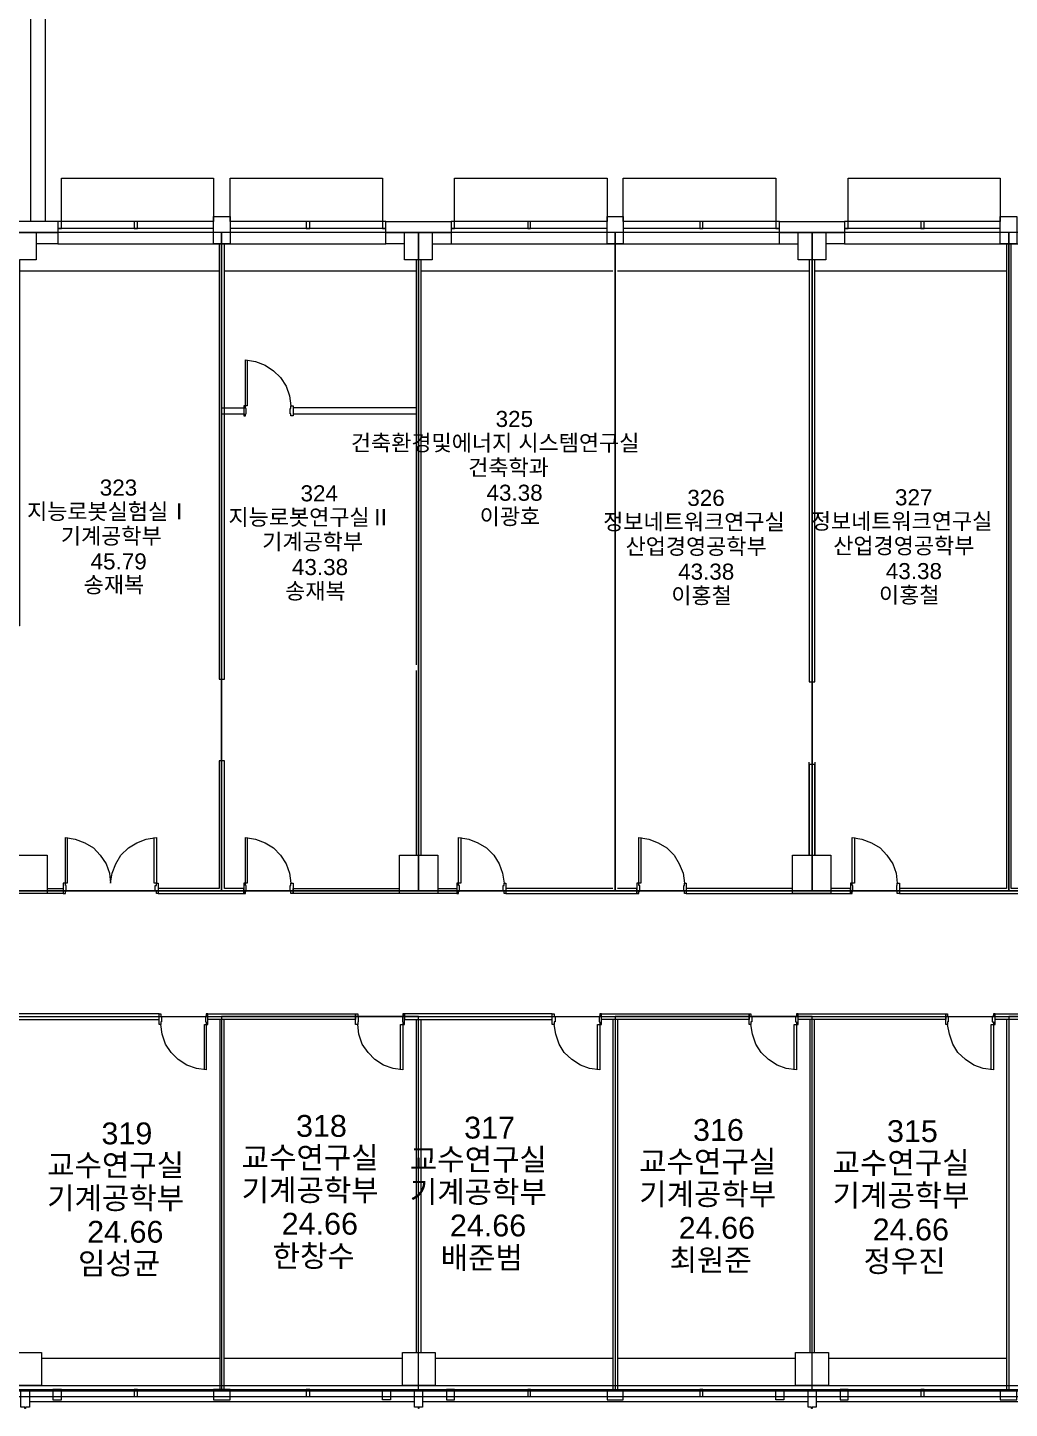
# Model space of a CAD drawing. Header units: millimetres. Extents: x -750 to 105570, y 8301 to 66109.
# Drawn here: x 18499 to 36471, y 16082 to 41363 of the extents above; entities that cross this region are included whole.
import ezdxf

# ---------------------------------------------------------------- set-up
doc = ezdxf.new("R2010")
doc.units = ezdxf.units.MM
doc.layers.add('PDF_문자', color=7, linetype='Continuous')
doc.layers.add('PDF_형상', color=7, linetype='Continuous')
doc.styles.add('PDF 맑은고딕Semilight', font='Arial.ttf')

msp = doc.modelspace()

# ---------------------------------------------------------------- linework, layer by layer
at = {"layer": 'PDF_형상', "lineweight": 5}
for points in [[(18825, 37813), (18825, 43510), (27653, 43510), (27653, 43887), (18552, 43887), (18552, 37813)], [(19118, 37813), (19118, 38609), (21904, 38609), (21904, 37813), (19055, 37813), (19055, 37404), (18657, 37404)], [(25056, 37813), (22207, 37813), (22207, 38609), (24993, 38609), (24993, 37813)], [(26313, 37813), (26313, 38609), (29109, 38609), (29109, 37813), (26250, 37813)], [(32261, 37813), (29402, 37813), (29402, 38609), (32198, 38609), (32198, 37813)], [(33518, 37813), (33518, 38609), (36304, 38609), (36304, 37813), (33455, 37813)], [(19055, 37813), (14897, 37813), (14897, 36671), (15107, 36671), (15107, 37614), (18154, 37614), (18657, 37614), (18657, 37111), (18353, 37111), (18353, 30408), (17599, 30408), (17599, 30607), (18154, 30607), (18154, 37404), (15306, 37404), (15306, 36671), (15107, 36671)], [(21904, 37687), (19055, 37687)], [(25056, 37687), (22207, 37687)], [(25401, 37404), (25056, 37404), (25056, 37813), (26250, 37813), (26250, 37404), (32261, 37404), (32261, 37813), (33455, 37813), (33455, 37404), (33109, 37404)], [(29109, 37687), (26250, 37687)], [(32261, 37687), (29402, 37687)], [(36304, 37687), (33455, 37687)], [(18657, 37614), (19055, 37614)], [(25056, 37614), (26250, 37614)], [(32261, 37614), (33455, 37614)], [(19055, 37404), (25056, 37404)], [(22008, 37404), (22008, 29435), (22103, 29435), (22103, 37404)], [(25904, 37404), (26250, 37404)], [(32261, 37404), (32607, 37404)], [(33455, 37404), (39456, 37404)], [(36419, 37404), (36419, 25601), (34460, 25601), (34460, 25507), (36859, 25507), (36859, 25601), (36503, 25601), (36503, 37404)], [(18353, 36912), (22019, 36912)], [(22092, 36912), (25611, 36912)], [(25611, 37111), (25611, 29696)], [(25695, 37111), (25695, 26209)], [(25695, 36912), (29214, 36912)], [(29297, 36912), (32806, 36912)], [(32806, 37111), (32806, 29382), (32910, 29382), (32910, 37111)], [(32910, 36912), (36419, 36912)], [(22521, 35268), (22521, 34440), (22490, 34440), (22490, 35278), (22668, 35247), (22846, 35184), (23003, 35079), (23129, 34954), (23234, 34797), (23296, 34619), (23317, 34440)], [(22050, 34399), (22459, 34399), (22469, 34399)], [(25611, 34399), (23359, 34399), (23359, 34294), (25611, 34294)], [(22050, 34294), (22459, 34294), (22469, 34294)], [(22459, 34346), (22459, 34252)], [(23359, 34346), (23359, 34252)], [(25611, 29592), (25611, 26209)], [(32910, 27916), (32910, 26209), (32910, 27874), (32806, 27874), (32806, 26209), (32806, 27916)], [(19223, 26534), (19223, 25696), (19191, 25696), (19191, 26534), (19369, 26502), (19547, 26439), (19704, 26345), (19830, 26209), (19935, 26052), (19998, 25884), (20018, 25696), (20050, 25884), (20113, 26052), (20207, 26209), (20343, 26345), (20500, 26439), (20668, 26502), (20856, 26534), (20856, 25696), (20814, 25696), (20814, 26534)], [(22521, 26534), (22521, 25696), (22490, 25696), (22490, 26534), (22668, 26502), (22846, 26439), (23003, 26345), (23129, 26209), (23234, 26052), (23296, 25884), (23317, 25696)], [(26428, 26534), (26428, 25696), (26386, 25696), (26386, 26534), (26574, 26502), (26742, 26439), (26899, 26345), (27035, 26209), (27129, 26052), (27192, 25884), (27224, 25696)], [(29727, 26534), (29727, 25696), (29685, 25696), (29685, 26534), (29873, 26502), (30041, 26439), (30198, 26345), (30334, 26209), (30428, 26052), (30502, 25884), (30523, 25696)], [(33633, 26534), (33633, 25696), (33591, 25696), (33591, 26534), (33769, 26502), (33947, 26439), (34104, 26345), (34230, 26209), (34335, 26052), (34398, 25884), (34418, 25696)], [(18856, 25601), (19149, 25601), (19149, 25507), (18856, 25507)], [(26009, 25601), (26354, 25601), (26354, 25507), (23359, 25507), (23359, 25601), (25307, 25601)], [(29214, 25601), (27255, 25601), (27255, 25507), (29653, 25507), (29653, 25601), (29297, 25601)], [(32502, 25601), (30554, 25601), (30554, 25507), (33560, 25507), (33570, 25507)], [(33560, 25601), (33204, 25601)], [(33560, 25507), (33560, 25601), (33570, 25601)], [(40063, 23256), (36461, 23256), (36461, 16406), (32858, 16406), (32858, 23256), (29255, 23256), (29255, 16406), (25653, 16406), (25653, 23256), (22050, 23256), (22050, 16406), (18458, 16406)], [(18458, 23256), (22050, 23256), (22050, 16406), (25653, 16406), (25653, 23256), (29255, 23256), (29255, 16406), (32858, 16406), (32858, 23256), (36461, 23256), (36461, 16406), (40063, 16406)], [(21736, 22282), (21736, 23109), (21767, 23109), (21767, 22282), (21589, 22303), (21411, 22365), (21254, 22470), (21129, 22596), (21024, 22753), (20961, 22931), (20940, 23109)], [(22019, 23203), (22019, 16427)], [(22092, 23203), (22092, 16427)], [(25328, 22282), (25328, 23109), (25370, 23109), (25370, 22282), (25192, 22303), (25014, 22365), (24857, 22470), (24731, 22596), (24626, 22753), (24564, 22931), (24543, 23109)], [(25611, 23203), (25611, 17108)], [(25695, 23203), (25695, 17108)], [(28931, 22282), (28931, 23109), (28973, 23109), (28973, 22282), (28784, 22303), (28617, 22365), (28460, 22470), (28323, 22596), (28229, 22753), (28166, 22931), (28135, 23109)], [(29214, 23203), (29214, 16427)], [(29297, 23203), (29297, 16427)], [(32533, 22282), (32533, 23109), (32575, 23109), (32575, 22282), (32387, 22303), (32219, 22365), (32062, 22470), (31926, 22596), (31832, 22753), (31769, 22931), (31737, 23109)], [(32816, 23203), (32816, 17108)], [(32900, 23203), (32900, 17108)], [(36136, 22282), (36136, 23109), (36178, 23109), (36178, 22282), (35989, 22303), (35822, 22365), (35665, 22470), (35529, 22596), (35434, 22753), (35372, 22931), (35340, 23109)], [(36419, 23203), (36419, 16427)], [(18751, 17003), (22019, 17003)], [(22092, 17003), (25360, 17003)], [(25957, 17003), (29214, 17003)], [(29297, 17003), (32554, 17003)], [(33162, 17003), (36419, 17003)], [(11546, 16605), (11850, 16605), (11850, 16501), (75472, 16501)], [(11850, 16427), (14698, 16427), (14698, 16239), (15002, 16239), (15002, 16427), (29109, 16427), (29109, 16239), (29402, 16239), (29402, 16427), (36304, 16427), (36304, 16239), (36607, 16239), (36607, 16427), (43509, 16427), (43509, 16239), (43813, 16239), (43813, 16427), (50714, 16427), (50714, 16239), (51007, 16239), (51007, 16427), (57909, 16427)], [(11850, 16302), (75472, 16302)], [(18531, 16207), (25580, 16207)], [(25726, 16207), (32785, 16207)], [(29109, 16427), (29402, 16427)], [(32931, 16207), (39980, 16207)], [(36304, 16427), (36607, 16427)]]:
    msp.add_lwpolyline(points, dxfattribs=at)
for points in [[(19055, 37687), (19118, 37687), (19118, 37813), (19055, 37813)], [(20448, 37687), (20511, 37687), (20511, 37813), (20448, 37813)], [(22124, 37907), (22134, 37907), (22207, 37907), (22207, 37404), (21904, 37404), (21904, 37907)], [(23600, 37687), (23663, 37687), (23663, 37813), (23600, 37813)], [(24993, 37687), (25056, 37687), (25056, 37813), (24993, 37813)], [(26250, 37687), (26313, 37687), (26313, 37813), (26250, 37813)], [(27653, 37687), (27705, 37687), (27705, 37813), (27653, 37813)], [(29329, 37907), (29339, 37907), (29402, 37907), (29402, 37404), (29109, 37404), (29109, 37907)], [(30805, 37687), (30858, 37687), (30858, 37813), (30805, 37813)], [(32198, 37687), (32261, 37687), (32261, 37813), (32198, 37813)], [(33455, 37687), (33518, 37687), (33518, 37813), (33455, 37813)], [(34848, 37687), (34911, 37687), (34911, 37813), (34848, 37813)], [(36524, 37907), (36534, 37907), (36607, 37907), (36607, 37404), (36304, 37404), (36304, 37907)], [(15201, 28502), (11253, 28502), (11253, 23256), (76069, 23256), (76069, 26157), (90856, 26157), (90856, 28502), (76268, 28502), (76268, 34022), (78865, 34022), (78865, 37614), (71869, 37614), (71869, 28502), (61417, 28502), (61417, 25560), (18249, 25560), (18249, 30503), (15201, 30503), (15201, 28502), (15201, 30503)], [(15201, 28502), (11253, 28502), (11253, 16406), (90856, 16406), (90856, 28502), (84918, 28502), (84918, 37614), (15201, 37614)], [(18249, 25560), (22050, 25560), (22050, 37614), (18249, 37614)], [(22050, 25560), (25653, 25560), (25653, 37614), (22050, 37614)], [(25401, 37614), (25904, 37614), (25904, 37111), (25401, 37111)], [(25653, 25560), (29255, 25560), (29255, 37614), (25653, 37614)], [(29255, 25560), (32858, 25560), (32858, 37614), (29255, 37614)], [(32607, 37614), (33109, 37614), (33109, 37111), (32607, 37111)], [(32858, 25560), (36461, 25560), (36461, 37614), (32858, 37614)], [(36461, 25560), (40063, 25560), (40063, 37614), (36461, 37614)], [(22459, 34440), (22459, 34252), (22490, 34252), (22490, 34294), (22501, 34294), (22501, 34388), (22490, 34388), (22490, 34440)], [(23359, 34440), (23359, 34252), (23317, 34252), (23317, 34294), (23307, 34294), (23307, 34388), (23317, 34388), (23317, 34440)], [(22459, 25601), (22103, 25601), (22103, 27937), (22008, 27937), (22008, 25601), (20888, 25601), (20888, 25507), (22459, 25507)], [(18154, 26209), (18856, 26209), (18856, 25507), (18154, 25507)], [(25307, 26209), (26009, 26209), (26009, 25507), (25307, 25507)], [(32502, 26209), (33204, 26209), (33204, 25507), (32502, 25507)], [(19149, 25696), (19149, 25507), (19191, 25507), (19191, 25549), (19202, 25549), (19202, 25654), (19191, 25654), (19191, 25696)], [(20888, 25696), (20888, 25507), (20856, 25507), (20856, 25549), (20835, 25549), (20835, 25654), (20856, 25654), (20856, 25696)], [(22459, 25696), (22459, 25507), (22490, 25507), (22490, 25549), (22501, 25549), (22501, 25654), (22490, 25654), (22490, 25696)], [(23359, 25696), (23359, 25507), (23317, 25507), (23317, 25549), (23307, 25549), (23307, 25654), (23317, 25654), (23317, 25696)], [(26354, 25696), (26354, 25507), (26386, 25507), (26386, 25549), (26407, 25549), (26407, 25654), (26386, 25654), (26386, 25696)], [(27255, 25696), (27255, 25507), (27224, 25507), (27224, 25549), (27203, 25549), (27203, 25654), (27224, 25654), (27224, 25696)], [(29653, 25696), (29653, 25507), (29685, 25507), (29685, 25549), (29706, 25549), (29706, 25654), (29685, 25654), (29685, 25696)], [(30554, 25696), (30554, 25507), (30523, 25507), (30523, 25549), (30512, 25549), (30512, 25654), (30523, 25654), (30523, 25696)], [(33560, 25696), (33560, 25507), (33591, 25507), (33591, 25549), (33602, 25549), (33602, 25654), (33591, 25654), (33591, 25696)], [(34460, 25696), (34460, 25507), (34418, 25507), (34418, 25549), (34408, 25549), (34408, 25654), (34418, 25654), (34418, 25696)], [(20909, 23308), (18552, 23308), (18458, 23308), (18207, 23308), (18207, 23203), (18458, 23203), (18552, 23203), (20909, 23203)], [(20909, 23109), (20909, 23308), (20940, 23308), (20940, 23256), (20951, 23256), (20951, 23161), (20940, 23161), (20940, 23109)], [(21799, 23109), (21799, 23308), (21767, 23308), (21767, 23256), (21757, 23256), (21757, 23161), (21767, 23161), (21767, 23109)], [(24501, 23203), (21799, 23203), (21799, 23308), (24501, 23308)], [(24501, 23109), (24501, 23308), (24543, 23308), (24543, 23256), (24553, 23256), (24553, 23161), (24543, 23161), (24543, 23109)], [(25401, 23109), (25401, 23308), (25370, 23308), (25370, 23256), (25360, 23256), (25360, 23161), (25370, 23161), (25370, 23109)], [(25653, 23308), (25401, 23308), (25401, 23203), (25653, 23203), (25758, 23203), (28103, 23203), (28103, 23308), (25758, 23308)], [(28103, 23109), (28103, 23308), (28135, 23308), (28135, 23256), (28156, 23256), (28156, 23161), (28135, 23161), (28135, 23109)], [(29004, 23109), (29004, 23308), (28973, 23308), (28973, 23256), (28962, 23256), (28962, 23161), (28973, 23161), (28973, 23109)], [(31706, 23203), (29004, 23203), (29004, 23308), (31706, 23308)], [(31706, 23109), (31706, 23308), (31737, 23308), (31737, 23256), (31758, 23256), (31758, 23161), (31737, 23161), (31737, 23109)], [(32607, 23109), (32607, 23308), (32575, 23308), (32575, 23256), (32554, 23256), (32554, 23161), (32575, 23161), (32575, 23109)], [(32858, 23203), (32607, 23203), (32607, 23308), (32858, 23308), (32952, 23308), (35309, 23308), (35309, 23203), (32952, 23203)], [(35309, 23109), (35309, 23308), (35340, 23308), (35340, 23256), (35351, 23256), (35351, 23161), (35340, 23161), (35340, 23109)], [(36209, 23109), (36209, 23308), (36178, 23308), (36178, 23256), (36157, 23256), (36157, 23161), (36178, 23161), (36178, 23109)], [(38911, 23203), (36209, 23203), (36209, 23308), (38911, 23308)], [(18154, 17108), (18751, 17108), (18751, 16501), (18154, 16501)], [(25360, 17108), (25957, 17108), (25957, 16501), (25360, 16501)], [(32554, 17108), (33162, 17108), (33162, 16501), (32554, 16501)], [(18458, 16082), (18448, 16082), (18448, 16103), (18374, 16103), (18374, 16427), (18531, 16427), (18531, 16103), (18458, 16103)], [(19118, 16427), (18961, 16427), (18961, 16239), (19118, 16239)], [(20448, 16302), (20511, 16302), (20511, 16427), (20448, 16427)], [(22207, 16427), (21904, 16427), (21904, 16239), (22207, 16239)], [(23600, 16302), (23663, 16302), (23663, 16427), (23600, 16427)], [(24993, 16427), (25140, 16427), (25140, 16239), (24993, 16239)], [(25663, 16082), (25653, 16082), (25653, 16103), (25580, 16103), (25580, 16427), (25726, 16427), (25726, 16103), (25663, 16103)], [(26313, 16427), (26166, 16427), (26166, 16239), (26313, 16239)], [(27653, 16302), (27705, 16302), (27705, 16427), (27653, 16427)], [(30805, 16302), (30858, 16302), (30858, 16427), (30805, 16427)], [(32198, 16427), (32345, 16427), (32345, 16239), (32198, 16239)], [(32858, 16082), (32848, 16082), (32848, 16103), (32785, 16103), (32785, 16427), (32931, 16427), (32931, 16103), (32858, 16103)], [(33518, 16427), (33371, 16427), (33371, 16239), (33518, 16239)], [(34848, 16302), (34911, 16302), (34911, 16427), (34848, 16427)]]:
    msp.add_lwpolyline(points, close=True, dxfattribs=at)

# ---------------------------------------------------------------- texts
at = {"layer": 'PDF_문자', "attachment_point": 4, "style": 'PDF 맑은고딕Semilight'}
for s, insert, char_height in [('325', (27066, 34196), 294.1), ('건축환경및에너지 시스템연구실', (24417, 33745), 294.07), ('건축학과', (26564, 33295), 294.1), ('323', (19820, 32939), 294.1), ('324', (23495, 32834), 294.1), ('43.38', (26899, 32845), 294.1), ('326', (30575, 32751), 294.1), ('327', (34377, 32761), 294.1), ('지능로봇실험실Ⅰ', (18489, 32489), 294.1), ('지능로봇연구실Ⅱ', (22176, 32384), 294.1), ('이광호', (26774, 32395), 294.1), ('정보네트워크연구실', (29036, 32300), 294.1), ('정보네트워크연구실', (32837, 32311), 294.1), ('기계공학부', (19107, 32039), 294.1), ('기계공학부', (22794, 31934), 294.1), ('산업경영공학부', (29444, 31850), 294.1), ('산업경영공학부', (33246, 31861), 294.1), ('45.79', (19652, 31588), 294.1), ('43.38', (23338, 31484), 294.1), ('43.38', (30407, 31400), 294.1), ('43.38', (34209, 31410), 294.1), ('송재복', (19526, 31148), 294.1), ('송재복', (23213, 31033), 294.1), ('이홍철', (30282, 30949), 294.1), ('이홍철', (34083, 30960), 294.1), ('319', (19851, 21114), 399.6), ('318', (23412, 21251), 399.6), ('317', (26490, 21219), 399.6), ('316', (30679, 21177), 399.6), ('315', (34230, 21156), 399.6), ('교수연구실', (18856, 20517), 399.6), ('교수연구실', (22417, 20653), 399.6), ('교수연구실', (25496, 20622), 399.6), ('교수연구실', (29695, 20580), 399.6), ('교수연구실', (33235, 20559), 399.6), ('기계공학부', (22417, 20057), 399.6), ('기계공학부', (25496, 20025), 399.6), ('기계공학부', (29695, 19984), 399.6), ('기계공학부', (33235, 19962), 399.6), ('기계공학부', (18856, 19910), 399.6), ('24.66', (19589, 19313), 399.6), ('24.66', (23150, 19460), 399.6), ('24.66', (26229, 19428), 399.6), ('24.66', (30418, 19386), 399.6), ('24.66', (33968, 19355), 399.6), ('임성균', (19421, 18716), 399.6), ('한창수', (22983, 18852), 399.6), ('배준범', (26061, 18821), 399.6), ('최원준', (30250, 18779), 399.6), ('정우진', (33801, 18758), 399.6)]:
    msp.add_mtext(s, dxfattribs=dict(at, insert=insert, char_height=char_height))

doc.saveas('drawing.dxf')
